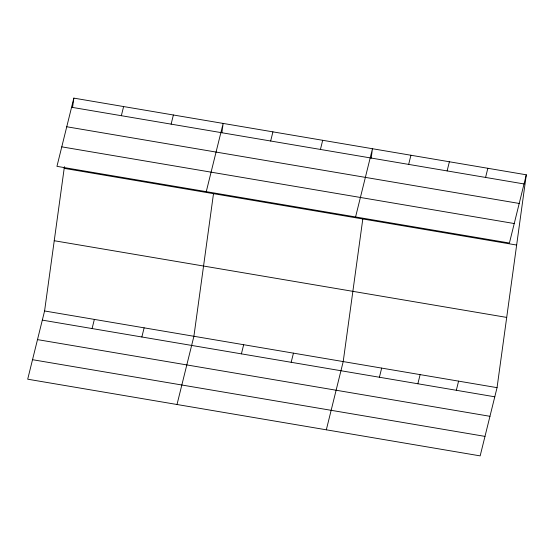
<?xml version="1.0" encoding="UTF-8"?>
<svg xmlns="http://www.w3.org/2000/svg" width="554" height="554" viewBox="0 0 554 554"><rect width="100%" height="100%" fill="white"/><g stroke="black" fill="none" stroke-linecap="round" stroke-linejoin="round"><path stroke-width="0.83" d="M526.3 174.801L509.417 243.033L56.951 166.345L73.841 98.12L526.3 174.801L497.049 387.655L480.159 455.88L27.7 379.199L44.583 310.967L64.423 166.643M72.546 107.538L73.841 98.12M213.498 193.665L193.9 336.278L177.01 404.503M221.856 132.849L223.151 123.424L206.268 191.649M362.808 218.969L343.21 361.582L326.327 429.807M371.166 158.153L372.461 148.728L355.578 216.96M121.347 115.703L123.611 106.555M92.089 328.557L94.353 319.402M171.117 124.138L173.381 114.99M141.859 336.991L144.123 327.843M270.657 141.014L272.921 131.859M241.406 353.861L243.67 344.713M320.427 149.448L322.691 140.294M291.175 362.295L293.44 353.147M408.658 164.4L410.923 155.252M379.407 377.253L381.671 368.098M447.12 170.916L449.384 161.768M417.861 383.77L420.126 374.622M485.574 177.439L487.839 168.284M456.323 390.286L458.587 381.138M71.577 107.268L524.036 183.956M66.75 126.762L519.209 203.45M61.778 146.852L514.244 223.539M64.188 168.361L516.647 245.048M54.237 240.727L506.702 317.414M44.583 310.967L497.049 387.655M42.319 320.122L494.784 396.803M37.492 339.616L489.958 416.303M32.527 359.698L484.985 436.386"/></g></svg>
